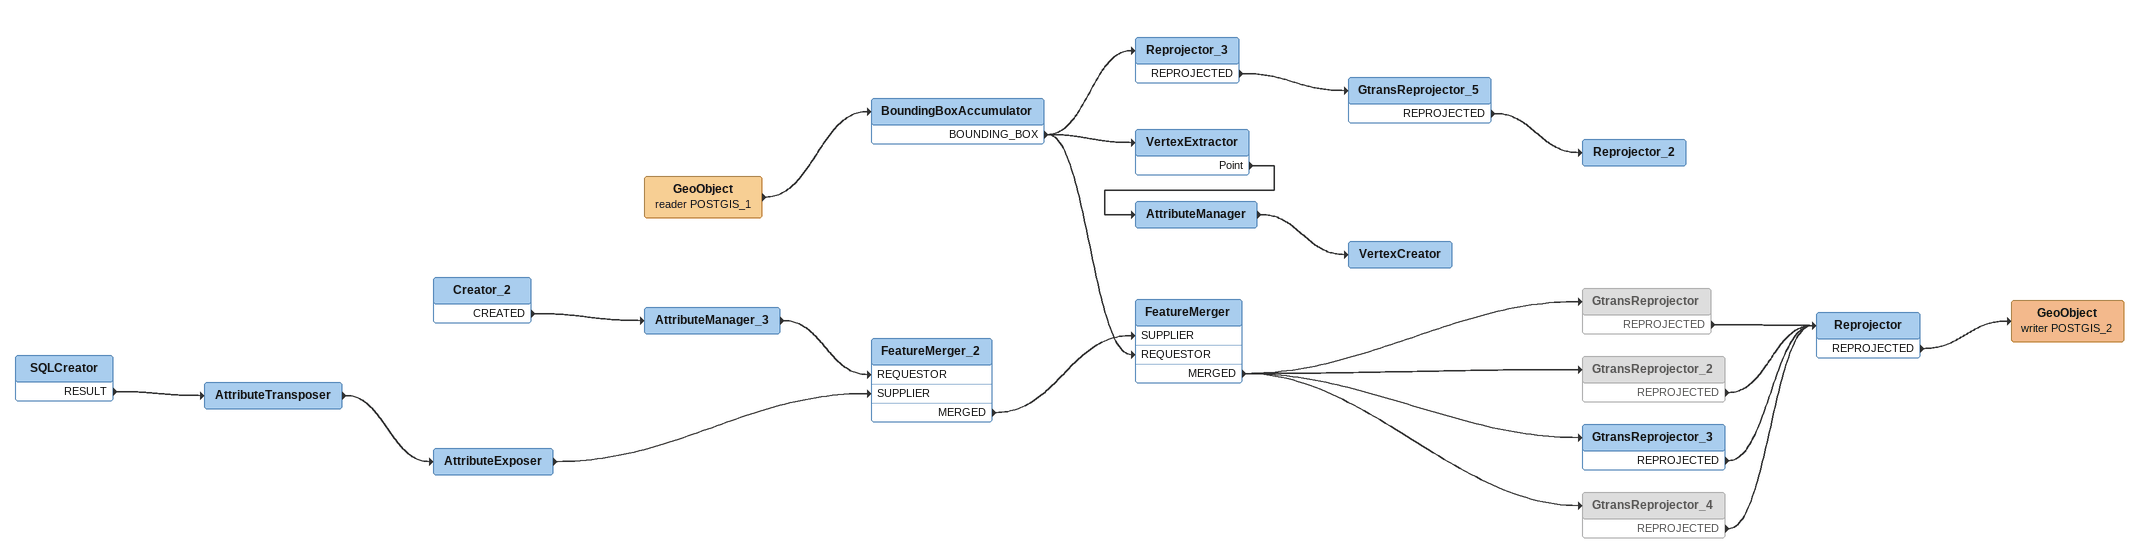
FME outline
SQLCreator
    RESULT -> AttributeTransposer
AttributeTransposer
    -> AttributeExposer
AttributeExposer
    -> FeatureMerger_2 [SUPPLIER]
Creator_2
    CREATED -> AttributeManager_3
AttributeManager_3
    -> FeatureMerger_2 [REQUESTOR]
FeatureMerger_2
    MERGED -> FeatureMerger [SUPPLIER]
GeoObject (reader POSTGIS_1)
    -> BoundingBoxAccumulator
BoundingBoxAccumulator
    BOUNDING_BOX -> Reprojector_3
    BOUNDING_BOX -> FeatureMerger [REQUESTOR]
    BOUNDING_BOX -> VertexExtractor
Reprojector_3
    REPROJECTED -> GtransReprojector_5
GtransReprojector_5
    REPROJECTED -> Reprojector_2
Reprojector_2
VertexExtractor
    Point -> AttributeManager
AttributeManager
    -> VertexCreator
VertexCreator
FeatureMerger
    MERGED -> GtransReprojector
    MERGED -> GtransReprojector_2
    MERGED -> GtransReprojector_3
    MERGED -> GtransReprojector_4
GtransReprojector [off]
    REPROJECTED -> Reprojector
GtransReprojector_2 [off]
    REPROJECTED -> Reprojector
GtransReprojector_3
    REPROJECTED -> Reprojector
GtransReprojector_4 [off]
    REPROJECTED -> Reprojector
Reprojector
    REPROJECTED -> GeoObject (writer POSTGIS_2)
GeoObject (writer POSTGIS_2)
